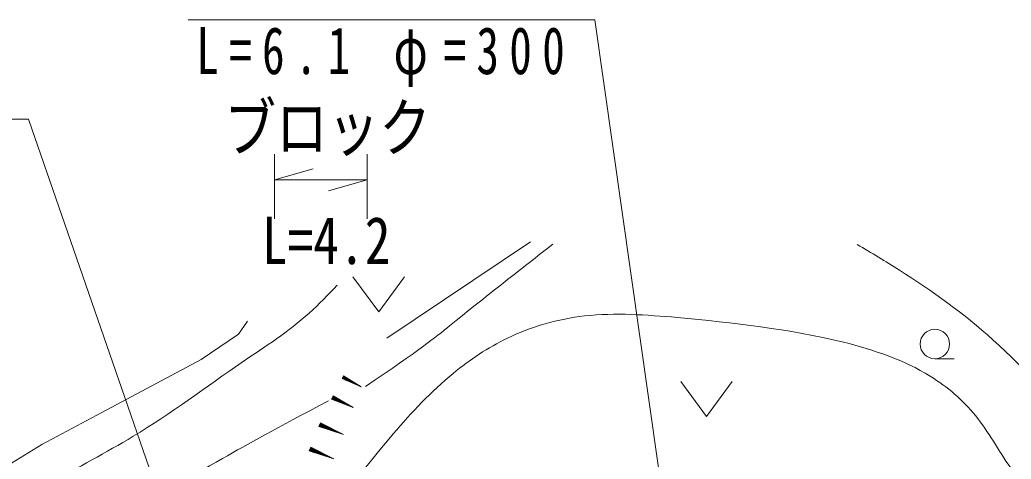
# Model space of a CAD drawing. Units: millimetres, scale not verified. Extents: x 40000 to 680000, y 20000 to 380000.
# Drawn here: x 183136 to 221555, y 321184 to 338227 of the extents above; entities that cross this region are included whole.
import ezdxf
from ezdxf.enums import TextEntityAlignment as Align

# ---------------------------------------------------------------- set-up
doc = ezdxf.new("R2010")
doc.units = ezdxf.units.MM
doc.header["$LTSCALE"] = 1000
doc.layers.add('M-BGD', color=7, linetype='Continuous', lineweight=13)
doc.layers.add('M-STR-HTXT', color=7, linetype='Continuous', lineweight=13)
doc.styles.add('ＭＳ ゴシック', font='')
doc.styles.get('ＭＳ ゴシック').set_extended_font_data('MS Gothic')

msp = doc.modelspace()

# ---------------------------------------------------------------- linework, layer by layer
at = {"layer": 'M-BGD'}
for p, q in [((202928, 329609), (197353, 325878)), ((218598, 325082), (219348, 325082)), ((195786, 324241), (195644, 324315)), ((195652, 324329), (195950, 324173)), ((196127, 324099), (195659, 324343)), ((195667, 324357), (196291, 324032)), ((196142, 324127), (195674, 324371)), ((195681, 324386), (195979, 324230)), ((195831, 324326), (195689, 324400)), ((195402, 323444), (195240, 323521)), ((195248, 323537), (195589, 323374)), ((195791, 323297), (195256, 323554)), ((195263, 323570), (195978, 323228)), ((195807, 323330), (195271, 323586)), ((195279, 323602), (195620, 323439)), ((195449, 323541), (195287, 323619)), ((194939, 322386), (194754, 322463)), ((194761, 322481), (195150, 322321)), ((195379, 322248), (194769, 322500)), ((194777, 322518), (195590, 322182)), ((195394, 322285), (194784, 322537)), ((194792, 322555), (195180, 322395)), ((194984, 322497), (194800, 322574)), ((194399, 321569), (195211, 321230)), ((195016, 321333), (194406, 321587)), ((194414, 321606), (194802, 321444)), ((194606, 321547), (194422, 321624)), ((194560, 321437), (194376, 321513)), ((194383, 321532), (194771, 321370)), ((195000, 321297), (194391, 321550))]:
    msp.add_line(p, q, dxfattribs=at)
for points in [[(196045, 328258), (197045, 326898), (198045, 328258)], [(191957, 326540), (191609, 326035), (190159, 325045), (186316, 322998), (183986, 321751), (181961, 320508), (180075, 319082), (176216, 315473), (173616, 311515), (169419, 305498), (168067, 302650), (166903, 299080), (165717, 300051), (165825, 301992), (166163, 303597)], [(208747, 324202), (209747, 322842), (210747, 324202)]]:
    msp.add_lwpolyline(points, dxfattribs=at)
for points in [[(195623, 324308), (196362, 323995), (195682, 324421)], [(195216, 323513), (196059, 323189), (195278, 323643)], [(194728, 322452), (195682, 322144), (194789, 322600)], [(194349, 321503), (195303, 321192), (194411, 321650)]]:
    msp.add_lwpolyline(points, close=True, dxfattribs=at)
msp.add_circle((218598, 325652), 570, dxfattribs=at)
for points, knots in [([(203792, 329524), (202454, 328478), (201117, 327431), (199794, 326360), (199219, 325894), (198647, 325424), (196526, 324002)], [0, 0, 0, 0, 1, 1, 1, 2, 2, 2, 2]), ([(215590, 329513), (216137, 329186), (216684, 328860), (217224, 328518), (218499, 327711), (219730, 326824), (220848, 325815), (222126, 324661), (223255, 323349), (224445, 322100), (226224, 320253), (228178, 318601), (229939, 316722), (230448, 316176), (230944, 315615), (231505, 315135), (232551, 314247), (233825, 313646), (235094, 313064), (237664, 311888), (240227, 310816), (244217, 309531)], [0, 0, 0, 0, 1, 1, 1, 2, 2, 2, 3, 3, 3, 4, 4, 4, 5, 5, 5, 6, 6, 6, 7, 7, 7, 7]), ([(149562, 279814), (149719, 280171), (149877, 280528), (150088, 280849), (150420, 281355), (150883, 281771), (151353, 282172), (152538, 283181), (153763, 284089), (154891, 285134), (155365, 285563), (155815, 286021), (156214, 286515), (157239, 287762), (157942, 289250), (158711, 290684), (159103, 291416), (159514, 292131), (159976, 292813), (160473, 293557), (161038, 294255), (161616, 294941), (163001, 296600), (164439, 298204), (165883, 299813), (166853, 300877), (167821, 301947), (168653, 303116), (169310, 304033), (169881, 305012), (170494, 305963), (171650, 307746), (172962, 309419), (174279, 311087), (175121, 312149), (175978, 313196), (176868, 314222), (177712, 315190), (178582, 316139), (179543, 316983), (180988, 318256), (182626, 319306), (184308, 320259), (185384, 320868), (186475, 321438), (187530, 322071), (188987, 322949), (190345, 323983), (191758, 324948), (192644, 325554), (193553, 326133), (194346, 326846), (194728, 327190), (195084, 327564), (195439, 327939)], [0, 0, 0, 0, 1, 1, 1, 2, 2, 2, 3, 3, 3, 4, 4, 4, 5, 5, 5, 6, 6, 6, 7, 7, 7, 8, 8, 8, 9, 9, 9, 10, 10, 10, 11, 11, 11, 12, 12, 12, 13, 13, 13, 14, 14, 14, 15, 15, 15, 16, 16, 16, 17, 17, 17, 18, 18, 18, 18]), ([(237173, 308248), (236210, 308828), (235444, 309242), (234691, 309678), (232964, 310674), (231300, 311780), (229686, 312956), (228643, 313717), (227620, 314507), (226666, 315372), (225615, 316341), (224658, 317406), (223675, 318450), (222924, 319228), (222143, 319979), (221525, 320863), (221060, 321523), (220681, 322247), (220173, 322877), (219686, 323478), (219080, 323991), (218419, 324401), (217396, 325042), (216230, 325420), (215053, 325724), (212921, 326238), (210794, 326472), (208618, 326684), (207415, 326778), (206217, 326873), (205023, 326742), (203991, 326618), (202970, 326330), (202031, 325879), (201276, 325514), (200576, 325044), (199930, 324512), (199079, 323811), (198323, 323003), (197606, 322165), (196388, 320742), (195282, 319233), (194177, 317724)], [0, 0, 0, 0, 1, 1, 1, 2, 2, 2, 3, 3, 3, 4, 4, 4, 5, 5, 5, 6, 6, 6, 7, 7, 7, 8, 8, 8, 9, 9, 9, 10, 10, 10, 11, 11, 11, 12, 12, 12, 13, 13, 13, 14, 14, 14, 14]), ([(195096, 323452), (193044, 322353), (192010, 321797), (190992, 321211), (189654, 320442), (188342, 319622), (187007, 318843), (186625, 318621), (186241, 318401), (185857, 318182)], [0, 0, 0, 0, 1, 1, 1, 2, 2, 2, 3, 3, 3, 3])]:
    msp.add_open_spline(points, degree=3, knots=knots, dxfattribs=at)
at = {"layer": 'M-STR-HTXT'}
for p, q in [((193010, 330507), (193010, 333020)), ((196594, 330507), (196594, 333020)), ((193010, 332020), (194510, 332451)), ((193010, 332020), (196594, 332020)), ((196594, 332020), (195094, 331589))]:
    msp.add_line(p, q, dxfattribs=at)
for points in [[(208218, 318484), (205416, 338227), (189666, 338227)], [(191520, 311103), (183466, 334369), (167716, 334369)]]:
    msp.add_lwpolyline(points, dxfattribs=at)

# ---------------------------------------------------------------- texts
at = {"layer": 'M-STR-HTXT', "style": 'ＭＳ ゴシック', "width": 0.8}
for s, p in [('ブロック', (191065, 332580)), ('ブロック', (191065, 332580)), ('L=4.2', (192513, 328203))]:
    msp.add_text(s, height=1833, dxfattribs=at).set_placement(p, align=Align.BOTTOM_LEFT)
at = {"layer": 'M-STR-HTXT', "insert": (189974, 335621), "char_height": 1833, "attachment_point": 7, "style": 'ＭＳ ゴシック'}
msp.add_mtext('\\T1.46;\\W0.7;L=6.1\\~φ=300', dxfattribs=at)

doc.saveas('drawing.dxf')
